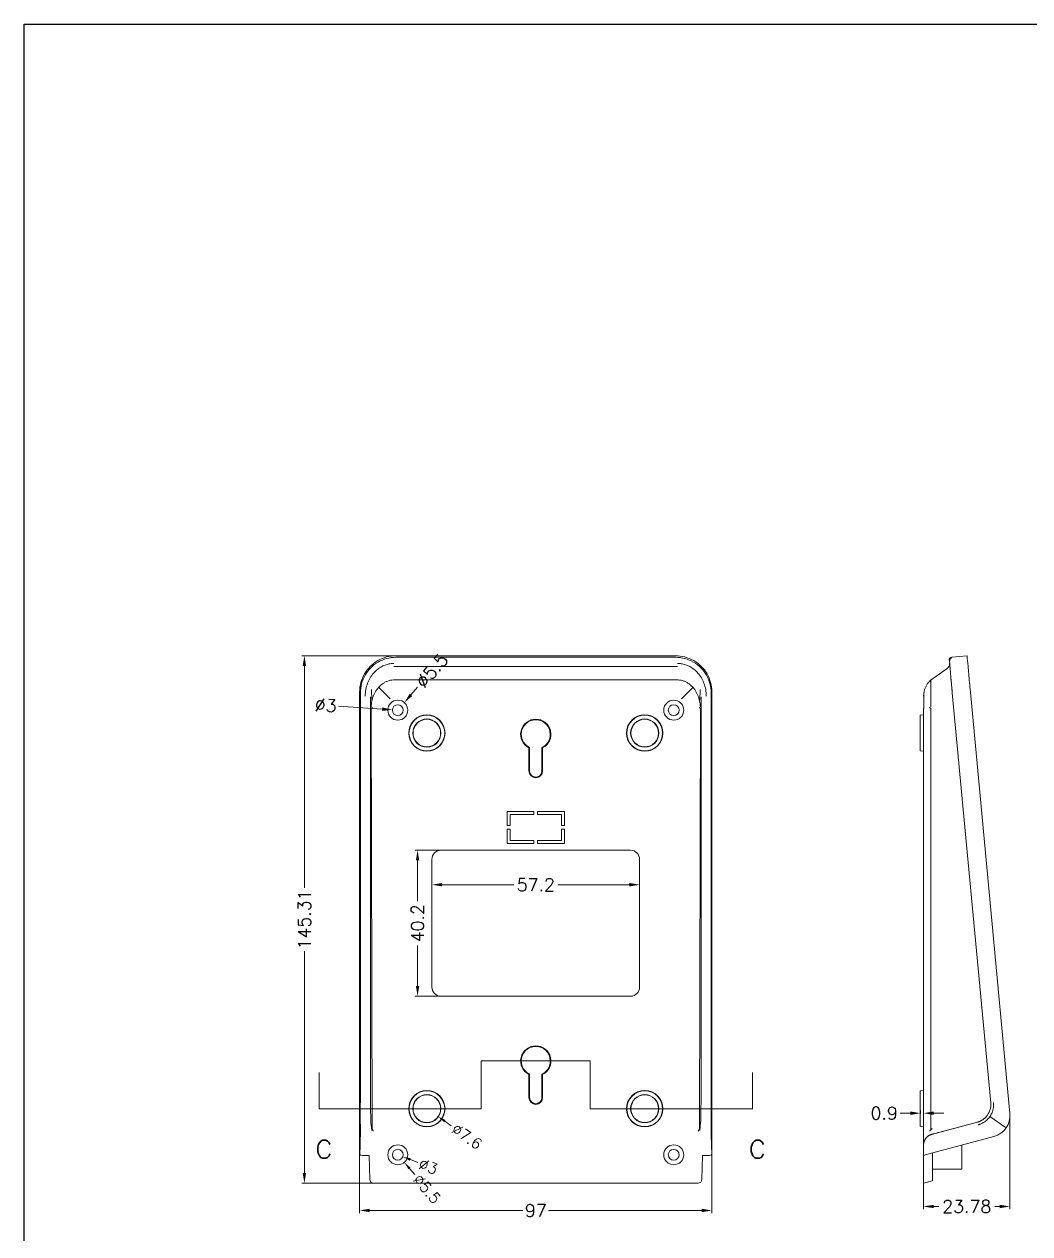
# Model space of a CAD drawing. Header units: millimetres. Extents: x -7059 to -6021, y -2109 to -1551.
# Drawn here: x -7059.2 to -6782.3, y -1884.4 to -1551.1 of the extents above; entities that cross this region are included whole.
import ezdxf
from ezdxf.lldxf.tags import DXFTag

# ---------------------------------------------------------------- set-up
doc = ezdxf.new("R2010")
doc.units = ezdxf.units.MM
doc.layers.get('0').update_dxf_attribs({"linetype": 'CONTINUOUS'})
doc.layers.get('Defpoints').update_dxf_attribs({"linetype": 'CONTINUOUS'})
doc.layers.add('4', color=7, linetype='CONTINUOUS', true_color=0xffffff)
doc.styles.add('DEFAULT', font='simplex.shx')
doc.styles.add('ROMANC', font='romanc.shx', dxfattribs={"bigfont": 'gbcbig.shx'})
tags = doc.linetypes.add('PHANTOM', pattern=[50.5, 18, -6.5, 6.5, -6.5, 6.5, -6.5]).pattern_tags.tags
tags[14:15] = [DXFTag(74, 4), DXFTag(75, 0), DXFTag(340, '0'), DXFTag(46, 0.0), DXFTag(50, 0.0), DXFTag(44, 0.0), DXFTag(45, 0.0)]
tags[12:13] = [DXFTag(74, 4), DXFTag(75, 0), DXFTag(340, '0'), DXFTag(46, 0.0), DXFTag(50, 0.0), DXFTag(44, 0.0), DXFTag(45, 0.0)]
tags[10:11] = [DXFTag(74, 4), DXFTag(75, 0), DXFTag(340, '0'), DXFTag(46, 0.0), DXFTag(50, 0.0), DXFTag(44, 0.0), DXFTag(45, 0.0)]
tags[8:9] = [DXFTag(74, 4), DXFTag(75, 0), DXFTag(340, '0'), DXFTag(46, 0.0), DXFTag(50, 0.0), DXFTag(44, 0.0), DXFTag(45, 0.0)]
tags[6:7] = [DXFTag(74, 4), DXFTag(75, 0), DXFTag(340, '0'), DXFTag(46, 0.0), DXFTag(50, 0.0), DXFTag(44, 0.0), DXFTag(45, 0.0)]
tags[4:5] = [DXFTag(74, 4), DXFTag(75, 0), DXFTag(340, '0'), DXFTag(46, 0.0), DXFTag(50, 0.0), DXFTag(44, 0.0), DXFTag(45, 0.0)]
doc.dimstyles.new('YanXiu', dxfattribs={"dimtxt": 2.5, "dimasz": 2.2, "dimexe": 0.66, "dimexo": 0.66, "dimgap": 0.66, "dimtad": 0, "dimdsep": 46, "dimtxsty": 'ROMANC', "dimcen": 0, "dimclrd": 256, "dimclre": 131, "dimclrt": 42, "dimazin": 2, "dimtfac": 1, "dimtofl": 0, "dimtmove": 0, "dimatfit": 3, "dimfxl": 0, "dimlwd": 5, "dimlwe": 5, "dimarcsym": 0})

# ---------------------------------------------------------------- blocks, each defined once
blk = doc.blocks.new('ASSORTED_DRAFT5')
at = {"color": 32}
blk.add_solid([(361.47, 1078.74), (362, 1074.74), (360.94, 1074.74), (361.47, 1078.74)], dxfattribs=at)
blk = doc.blocks.new('ASSORTED_DRAFT6')
at = {"color": 32}
blk.add_solid([(481.45, 1078.74), (481.98, 1074.74), (480.93, 1074.74), (481.45, 1078.74)], dxfattribs=at)
blk = doc.blocks.new('*D8')
at = {"color": 7, "lineweight": 0}
for p, q in [((-5243.51, -1328.75), (-5269.29, -1328.75)), ((-5246.32, -1474.07), (-5269.29, -1474.07))]:
    blk.add_line(p, q, dxfattribs=at)
at = {"lineweight": 0}
for p, q in [((-5268.59, -1331.55), (-5268.59, -1392.71)), ((-5268.59, -1471.27), (-5268.59, -1410.11))]:
    blk.add_line(p, q, dxfattribs=at)
for points in [[(-5269.06, -1331.55), (-5268.12, -1331.55), (-5268.59, -1328.75)], [(-5269.06, -1471.27), (-5268.12, -1471.27), (-5268.59, -1474.07)]]:
    blk.add_solid(points)
at = {"layer": 'Defpoints', "color": 0}
for p in [(-5268.59, -1328.75), (-5242.82, -1328.75), (-5245.62, -1474.07)]:
    blk.add_point(p, dxfattribs=at)
at = {"color": 7, "insert": (-5268.59, -1401.41), "char_height": 3.5, "attachment_point": 5, "rotation": 90, "style": 'ROMANC'}
blk.add_mtext('145.31', dxfattribs=at)
blk = doc.blocks.new('*D9')
at = {"color": 7, "lineweight": 0}
for p, q in [((-5253.37, -1465.26), (-5253.37, -1482.29)), ((-5156.37, -1463.95), (-5156.37, -1482.29))]:
    blk.add_line(p, q, dxfattribs=at)
at = {"lineweight": 0}
for p, q in [((-5250.57, -1481.59), (-5208.4, -1481.59)), ((-5159.17, -1481.59), (-5201.34, -1481.59))]:
    blk.add_line(p, q, dxfattribs=at)
for points in [[(-5250.57, -1481.12), (-5250.57, -1482.06), (-5253.37, -1481.59)], [(-5159.17, -1481.12), (-5159.17, -1482.06), (-5156.37, -1481.59)]]:
    blk.add_solid(points)
at = {"layer": 'Defpoints', "color": 0}
for p in [(-5253.37, -1464.56), (-5156.37, -1463.25), (-5156.37, -1481.59)]:
    blk.add_point(p, dxfattribs=at)
at = {"color": 7, "insert": (-5204.87, -1481.59), "char_height": 3.5, "attachment_point": 5, "style": 'ROMANC'}
blk.add_mtext('97', dxfattribs=at)
blk = doc.blocks.new('*D10')
at = {"color": 7, "lineweight": 0}
for p, q in [((-5074.29, -1455.56), (-5074.29, -1481.19)), ((-5098.07, -1461.22), (-5098.07, -1481.19))]:
    blk.add_line(p, q, dxfattribs=at)
at = {"lineweight": 0}
for p, q in [((-5095.27, -1480.49), (-5093.88, -1480.49)), ((-5077.09, -1480.49), (-5078.48, -1480.49))]:
    blk.add_line(p, q, dxfattribs=at)
for points in [[(-5095.27, -1480.03), (-5095.27, -1480.96), (-5098.07, -1480.49)], [(-5077.09, -1480.03), (-5077.09, -1480.96), (-5074.29, -1480.49)]]:
    blk.add_solid(points)
at = {"layer": 'Defpoints', "color": 0}
for p in [(-5074.29, -1454.86), (-5098.07, -1460.52), (-5074.29, -1480.49)]:
    blk.add_point(p, dxfattribs=at)
at = {"color": 7, "insert": (-5086.18, -1480.49), "char_height": 3.5, "attachment_point": 5, "style": 'ROMANC'}
blk.add_mtext('23.78', dxfattribs=at)
blk = doc.blocks.new('*D11')
at = {"lineweight": 0}
for p, q in [((-5101.77, -1454.79), (-5104.57, -1454.79)), ((-5095.27, -1454.79), (-5092.47, -1454.79))]:
    blk.add_line(p, q, dxfattribs=at)
at = {"color": 7, "lineweight": 0}
for p, q in [((-5098.97, -1455.01), (-5098.97, -1454.09)), ((-5098.07, -1455.01), (-5098.07, -1454.09))]:
    blk.add_line(p, q, dxfattribs=at)
for points in [[(-5101.77, -1454.32), (-5101.77, -1455.26), (-5098.97, -1454.79)], [(-5095.27, -1454.32), (-5095.27, -1455.26), (-5098.07, -1454.79)]]:
    blk.add_solid(points)
at = {"layer": 'Defpoints', "color": 0}
for p in [(-5098.97, -1454.79), (-5098.97, -1455.71), (-5098.07, -1455.71)]:
    blk.add_point(p, dxfattribs=at)
at = {"color": 7, "insert": (-5108.94, -1454.79), "char_height": 3.5, "attachment_point": 5, "style": 'ROMANC'}
blk.add_mtext('0.9', dxfattribs=at)
blk = doc.blocks.new('*D12')
at = {"color": 7, "lineweight": 0}
for p, q in [((-5233.47, -1395.66), (-5233.47, -1391.14)), ((-5176.27, -1395.66), (-5176.27, -1391.14))]:
    blk.add_line(p, q, dxfattribs=at)
at = {"lineweight": 0}
for p, q in [((-5230.67, -1391.84), (-5210.9, -1391.84)), ((-5179.07, -1391.84), (-5198.84, -1391.84))]:
    blk.add_line(p, q, dxfattribs=at)
for points in [[(-5230.67, -1391.38), (-5230.67, -1392.31), (-5233.47, -1391.84)], [(-5179.07, -1391.38), (-5179.07, -1392.31), (-5176.27, -1391.84)]]:
    blk.add_solid(points)
at = {"layer": 'Defpoints', "color": 0}
for p in [(-5176.27, -1391.84), (-5233.47, -1396.36), (-5176.27, -1396.36)]:
    blk.add_point(p, dxfattribs=at)
at = {"color": 7, "insert": (-5204.87, -1391.84), "char_height": 3.5, "attachment_point": 5, "style": 'ROMANC'}
blk.add_mtext('57.2', dxfattribs=at)
blk = doc.blocks.new('*D13')
at = {"color": 7, "lineweight": 0}
for p, q in [((-5226.94, -1382.35), (-5238.12, -1382.35)), ((-5226.94, -1422.56), (-5238.12, -1422.56))]:
    blk.add_line(p, q, dxfattribs=at)
at = {"lineweight": 0}
for p, q in [((-5237.42, -1385.15), (-5237.42, -1396.34)), ((-5237.42, -1419.76), (-5237.42, -1408.57))]:
    blk.add_line(p, q, dxfattribs=at)
for points in [[(-5237.89, -1385.15), (-5236.96, -1385.15), (-5237.42, -1382.35)], [(-5237.89, -1419.76), (-5236.96, -1419.76), (-5237.42, -1422.56)]]:
    blk.add_solid(points)
at = {"layer": 'Defpoints', "color": 0}
for p in [(-5237.42, -1382.35), (-5226.24, -1382.35), (-5226.24, -1422.56)]:
    blk.add_point(p, dxfattribs=at)
at = {"color": 7, "insert": (-5237.42, -1402.45), "char_height": 3.5, "attachment_point": 5, "rotation": 90, "style": 'ROMANC'}
blk.add_mtext('40.2', dxfattribs=at)
blk = doc.blocks.new('*D14')
at = {"lineweight": 0}
blk.add_line((-5237.41, -1337.44), (-5239.24, -1339.56), dxfattribs=at)
blk.add_solid([(-5239.59, -1339.25), (-5238.89, -1339.86), (-5241.07, -1341.67)])
at = {"layer": 'Defpoints', "color": 0}
for p in [(-5241.07, -1341.67), (-5244.67, -1345.83)]:
    blk.add_point(p, dxfattribs=at)
at = {"color": 7, "insert": (-5233.46, -1332.88), "char_height": 3.5, "attachment_point": 5, "rotation": 49.1352, "style": 'ROMANC'}
blk.add_mtext('∅5.5', dxfattribs=at)
blk = doc.blocks.new('*D6')
at = {"lineweight": 0}
blk.add_line((-5259.21, -1342.66), (-5247.16, -1343.47), dxfattribs=at)
blk.add_solid([(-5247.13, -1343), (-5247.19, -1343.93), (-5244.37, -1343.65)])
at = {"layer": 'Defpoints', "color": 0}
for p in [(-5244.37, -1343.65), (-5241.37, -1343.85)]:
    blk.add_point(p, dxfattribs=at)
at = {"color": 7, "insert": (-5262.73, -1342.42), "char_height": 3.5, "attachment_point": 5, "rotation": 356.1715, "style": 'ROMANC'}
blk.add_mtext('∅3', dxfattribs=at)
blk = doc.blocks.new('*D57')
at = {"lineweight": 0}
blk.add_line((-5228.14, -1458.23), (-5229.94, -1456.98), dxfattribs=at)
blk.add_solid([(-5229.73, -1456.68), (-5230.15, -1457.28), (-5231.75, -1455.72)])
at = {"layer": 'Defpoints', "color": 0}
for p in [(-5237.99, -1451.39), (-5231.75, -1455.72)]:
    blk.add_point(p, dxfattribs=at)
at = {"color": 7, "insert": (-5223.84, -1461.22), "char_height": 3, "attachment_point": 5, "rotation": 325.1989, "style": 'ROMANC'}
blk.add_mtext('∅7.6', dxfattribs=at)
blk = doc.blocks.new('*D58')
at = {"lineweight": 0}
blk.add_line((-5237.36, -1468.36), (-5239.41, -1467.57), dxfattribs=at)
blk.add_solid([(-5239.28, -1467.23), (-5239.54, -1467.92), (-5241.47, -1466.79)])
at = {"layer": 'Defpoints', "color": 0}
for p in [(-5244.27, -1465.72), (-5241.47, -1466.79)]:
    blk.add_point(p, dxfattribs=at)
at = {"color": 7, "insert": (-5234.47, -1469.46), "char_height": 3, "attachment_point": 5, "rotation": 339.1222, "style": 'ROMANC'}
blk.add_mtext('∅3', dxfattribs=at)
blk = doc.blocks.new('*D59')
at = {"lineweight": 0}
blk.add_line((-5238.22, -1471.68), (-5239.65, -1470.01), dxfattribs=at)
blk.add_solid([(-5239.37, -1469.78), (-5239.93, -1470.25), (-5241.08, -1468.34)])
at = {"layer": 'Defpoints', "color": 0}
for p in [(-5244.66, -1464.17), (-5241.08, -1468.34)]:
    blk.add_point(p, dxfattribs=at)
at = {"color": 7, "insert": (-5234.82, -1475.66), "char_height": 3, "attachment_point": 5, "rotation": 310.5785, "style": 'ROMANC'}
blk.add_mtext('∅5.5', dxfattribs=at)

msp = doc.modelspace()

# ---------------------------------------------------------------- linework, layer by layer
at = {"color": 1}
msp.add_lwpolyline([(-7059.182, -1551.116), (-6020.73, -1551.116), (-6020.73, -2108.993), (-7059.182, -2108.993)], close=True, dxfattribs=at)
at = {"layer": '4', "color": 7, "linetype": 'Continuous', "lineweight": 0}
for p, q in [((-6879.802, -1725.118), (-6956.802, -1725.118)), ((-6956.802, -1725.554), (-6879.802, -1725.554)), ((-6799.552, -1725.118), (-6803.731, -1725.484)), ((-6964.903, -1729.258), (-6964.77, -1729.546)), ((-6957.365, -1728.118), (-6879.24, -1728.118)), ((-6871.834, -1729.546), (-6871.702, -1729.258)), ((-6805.007, -1728.619), (-6809.457, -1731.735)), ((-6799.421, -1726.508), (-6799.421, -1726.508)), ((-6879.365, -1731.77), (-6957.24, -1731.77)), ((-6809.505, -1739.316), (-6809.477, -1731.749)), ((-6966.802, -1851.222), (-6966.802, -1735.118)), ((-6966.602, -1848.272), (-6966.602, -1735.3)), ((-6963.552, -1734.403), (-6963.434, -1737.364)), ((-6958.406, -1737.008), (-6961.509, -1733.913)), ((-6878.198, -1737.008), (-6875.096, -1733.913)), ((-6873.171, -1737.364), (-6873.053, -1734.403)), ((-6870.002, -1848.272), (-6870.002, -1735.3)), ((-6869.802, -1851.222), (-6869.802, -1735.118)), ((-6793.019, -1848.326), (-6803.614, -1735.354)), ((-6787.726, -1851.222), (-6798.614, -1735.118)), ((-6963.802, -1736.404), (-6963.802, -1848.407)), ((-6963.353, -1855.483), (-6963.638, -1739.602)), ((-6873.252, -1855.483), (-6872.967, -1739.602)), ((-6872.802, -1736.404), (-6872.802, -1848.407)), ((-6811.508, -1856.884), (-6811.508, -1739.591)), ((-6809.508, -1855.689), (-6809.508, -1739.602)), ((-6811.508, -1741.418), (-6812.408, -1741.497)), ((-6812.408, -1746.418), (-6812.408, -1741.497)), ((-6812.408, -1746.418), (-6812.408, -1751.34)), ((-6920.186, -1750.504), (-6920.186, -1756.868)), ((-6920.055, -1750.422), (-6920.055, -1756.868)), ((-6920.002, -1750.389), (-6920.002, -1756.868)), ((-6916.602, -1756.868), (-6916.602, -1750.389)), ((-6916.55, -1756.868), (-6916.55, -1750.422)), ((-6916.419, -1756.868), (-6916.419, -1750.504)), ((-6812.408, -1751.34), (-6811.508, -1751.418)), ((-6926.202, -1768.018), (-6918.816, -1768.018)), ((-6926.202, -1771.905), (-6926.202, -1768.018)), ((-6925.402, -1768.818), (-6925.402, -1771.905)), ((-6918.816, -1768.818), (-6925.402, -1768.818)), ((-6918.816, -1768.818), (-6918.816, -1768.018)), ((-6917.789, -1768.818), (-6917.789, -1768.018)), ((-6917.789, -1768.018), (-6910.402, -1768.018)), ((-6911.202, -1768.818), (-6917.789, -1768.818)), ((-6911.202, -1771.905), (-6911.202, -1768.818)), ((-6910.402, -1768.018), (-6910.402, -1771.905)), ((-6925.402, -1771.905), (-6926.202, -1771.905)), ((-6926.202, -1776.818), (-6926.202, -1772.932)), ((-6926.202, -1772.932), (-6925.402, -1772.932)), ((-6925.402, -1772.932), (-6925.402, -1776.018)), ((-6910.402, -1771.905), (-6911.202, -1771.905)), ((-6911.202, -1772.932), (-6910.402, -1772.932)), ((-6911.202, -1776.018), (-6911.202, -1772.932)), ((-6910.402, -1772.932), (-6910.402, -1776.818)), ((-6925.402, -1776.018), (-6918.816, -1776.018)), ((-6918.816, -1776.018), (-6918.816, -1776.818)), ((-6917.789, -1776.018), (-6911.202, -1776.018)), ((-6917.789, -1776.818), (-6917.789, -1776.018)), ((-6944.402, -1778.718), (-6892.202, -1778.718)), ((-6918.816, -1776.818), (-6926.202, -1776.818)), ((-6910.402, -1776.818), (-6917.789, -1776.818)), ((-6946.902, -1816.42), (-6946.902, -1781.218)), ((-6889.702, -1816.42), (-6889.702, -1781.218)), ((-6944.402, -1818.92), (-6892.202, -1818.92)), ((-6977.995, -1839.968), (-6977.995, -1849.918)), ((-6920.186, -1840.504), (-6920.186, -1846.868)), ((-6920.055, -1840.422), (-6920.055, -1846.868)), ((-6920.002, -1840.389), (-6920.002, -1846.868)), ((-6916.602, -1846.868), (-6916.602, -1840.389)), ((-6916.55, -1846.868), (-6916.55, -1840.422)), ((-6916.419, -1846.868), (-6916.419, -1840.504)), ((-6858.609, -1839.968), (-6858.609, -1849.918)), ((-6811.508, -1844.918), (-6812.408, -1844.997)), ((-6812.408, -1849.918), (-6812.408, -1844.997)), ((-6966.802, -1851.222), (-6966.802, -1857.578)), ((-6869.802, -1851.222), (-6869.802, -1857.578)), ((-6812.408, -1849.918), (-6812.408, -1854.84)), ((-6788.774, -1855.208), (-6793.257, -1852.09)), ((-6966.802, -1856.267), (-6966.628, -1853.003)), ((-6966.602, -1856.996), (-6966.602, -1854.181)), ((-6963.693, -1853.619), (-6963.463, -1855.918)), ((-6873.142, -1855.918), (-6872.912, -1853.619)), ((-6870.002, -1854.181), (-6870.002, -1856.996)), ((-6869.977, -1853.003), (-6869.802, -1856.267)), ((-6812.408, -1854.84), (-6811.508, -1854.918)), ((-6809.284, -1856.994), (-6796.703, -1853.622)), ((-6796.703, -1853.622), (-6808.772, -1856.856)), ((-6966.802, -1862.554), (-6966.802, -1857.578)), ((-6869.802, -1862.554), (-6869.802, -1857.578)), ((-6810.716, -1862.554), (-6792.146, -1857.578)), ((-6966.69, -1859.861), (-6966.795, -1862.582)), ((-6964.202, -1862.766), (-6966.01, -1862.766)), ((-6964.202, -1862.766), (-6964.033, -1869.427)), ((-6872.403, -1862.766), (-6872.572, -1869.427)), ((-6872.403, -1862.766), (-6870.595, -1862.766)), ((-6869.915, -1859.861), (-6869.809, -1862.582)), ((-6811.508, -1859.891), (-6811.508, -1862.766)), ((-6810.716, -1862.554), (-6811.508, -1862.766)), ((-6811.508, -1862.766), (-6811.508, -1869.427)), ((-6809.008, -1862.096), (-6809.008, -1868.757)), ((-6801.008, -1862.618), (-6801.008, -1859.912)), ((-6801.008, -1862.618), (-6801.008, -1866.618)), ((-6811.508, -1870.43), (-6811.508, -1869.427)), ((-6809.008, -1866.618), (-6801.008, -1866.618)), ((-6809.008, -1868.757), (-6809.008, -1869.76)), ((-6963.038, -1870.43), (-6873.567, -1870.43)), ((-6809.008, -1869.76), (-6811.508, -1870.43))]:
    msp.add_line(p, q, dxfattribs=at)
at = {"layer": '4', "color": 7, "linetype": 'PHANTOM', "lineweight": 0}
for p, q in [((-6903.302, -1836.768), (-6933.302, -1836.768)), ((-6933.302, -1836.768), (-6933.302, -1849.918)), ((-6903.302, -1849.918), (-6903.302, -1836.768)), ((-6933.302, -1849.918), (-6977.995, -1849.918)), ((-6858.609, -1849.918), (-6903.302, -1849.918))]:
    msp.add_line(p, q, dxfattribs=at)
at = {"layer": '4', "color": 7, "linetype": 'Continuous', "lineweight": 0, "extrusion": (0, 0, -1)}
for centre, radius, start, end in [((6803.661, -1726.281), 0.8, 354.64245, 85), ((6805.867, -1727.39), 1.5, 174.64245, 235), ((6956.302, -1740.118), 2.75, 90, 270), ((6880.302, -1740.118), 2.75, 90, 270), ((6948.302, -1746.418), 5, 180, 0), ((6948.302, -1746.418), 3.879, 180, 0), ((6888.302, -1746.418), 5, 180, 0), ((6888.302, -1746.418), 3.879, 180, 0), ((6918.302, -1756.868), 1.883, 180, 360), ((6892.202, -1781.218), 2.5, 90, 180), ((6892.202, -1816.42), 2.5, 180, 270), ((6918.302, -1846.868), 1.883, 180, 360), ((6948.302, -1849.918), 5, 180, 0), ((6948.302, -1849.918), 3.879, 180, 0), ((6888.302, -1849.918), 5, 180, 0), ((6888.302, -1849.918), 3.879, 180, 0), ((6793.699, -1851.782), 6, 174.64245, 255), ((6956.302, -1862.618), 2.75, 90, 270), ((6880.302, -1862.618), 2.75, 90, 270)]:
    msp.add_arc(centre, radius, start, end, dxfattribs=at)
at = {"layer": '4', "color": 7, "linetype": 'Continuous', "lineweight": 0, "extrusion": (6.12303e-17, 0, -1)}
for centre, radius, end in [((6805.508, -1736.243), 6, 47.53878), ((6948.302, -1746.418), 5, 180), ((6948.302, -1746.418), 3.879, 180), ((6888.302, -1746.418), 5, 180), ((6888.302, -1746.418), 3.879, 180), ((6944.402, -1781.218), 2.5, 90), ((6948.302, -1849.918), 5, 180), ((6948.302, -1849.918), 3.879, 180), ((6888.302, -1849.918), 5, 180), ((6888.302, -1849.918), 3.879, 180)]:
    msp.add_arc(centre, radius, 0, end, dxfattribs=at)
at = {"layer": '4', "color": 7, "linetype": 'Continuous', "lineweight": 0, "extrusion": (-6.12303e-17, 0, -1)}
for centre, radius, end in [((6956.302, -1740.118), 2.75, 90), ((6880.302, -1740.118), 2.75, 90), ((6944.402, -1816.42), 2.5, 0), ((6956.302, -1862.618), 2.75, 90), ((6880.302, -1862.618), 2.75, 90)]:
    msp.add_arc(centre, radius, 270, end, dxfattribs=at)
at = {"layer": '4', "color": 7, "linetype": 'Continuous', "lineweight": 0}
for centre, radius, start, end in [((-6956.302, -1740.118), 1.5, 0, 180), ((-6880.302, -1740.118), 1.5, 0, 180), ((-6956.302, -1740.118), 1.5, 180, 0), ((-6948.302, -1746.418), 4.921, 0, 180), ((-6948.302, -1746.418), 3.8, 0, 180), ((-6918.302, -1746.768), 4.183, 296.75726, 243.24274), ((-6918.302, -1746.768), 4, 0.50021, 179.49979), ((-6888.302, -1746.418), 4.921, 0, 180), ((-6888.302, -1746.418), 3.8, 0, 180), ((-6880.302, -1740.118), 1.5, 180, 0), ((-6948.302, -1746.418), 4.921, 180, 0), ((-6948.302, -1746.418), 3.8, 180, 0), ((-6918.302, -1746.768), 4.052, 180, 244.37773), ((-6918.302, -1746.768), 4, 179.49979, 180), ((-6918.302, -1746.768), 4, 180, 244.84934), ((-6918.302, -1746.768), 4, 295.15066, 0.50021), ((-6918.302, -1746.768), 4.052, 295.62227, 0), ((-6888.302, -1746.418), 4.921, 180, 0), ((-6888.302, -1746.418), 3.8, 180, 0), ((-6918.302, -1756.868), 1.752, 180, 360), ((-6918.302, -1756.868), 1.7, 180, 360), ((-6918.302, -1836.768), 4.183, 296.75726, 243.24274), ((-6918.302, -1836.768), 4, 0.50021, 179.49979), ((-6918.302, -1836.768), 4.052, 180, 244.37773), ((-6918.302, -1836.768), 4, 179.49979, 180), ((-6918.302, -1836.768), 4, 180, 244.84934), ((-6918.302, -1836.768), 4, 295.15066, 0.50021), ((-6918.302, -1836.768), 4.052, 295.62227, 0), ((-6948.302, -1849.918), 4.921, 0, 180), ((-6948.302, -1849.918), 3.8, 0, 180), ((-6888.302, -1849.918), 4.921, 0, 180), ((-6888.302, -1849.918), 3.8, 0, 180), ((-6918.302, -1846.868), 1.752, 180, 360), ((-6918.302, -1846.868), 1.7, 180, 360), ((-6948.302, -1849.918), 4.921, 180, 0), ((-6948.302, -1849.918), 3.8, 180, 0), ((-6888.302, -1849.918), 4.921, 180, 0), ((-6888.302, -1849.918), 3.8, 180, 0), ((-6956.302, -1862.618), 1.5, 0, 180), ((-6956.302, -1862.618), 1.5, 180, 0), ((-6880.302, -1862.618), 1.5, 0, 180), ((-6880.302, -1862.618), 1.5, 180, 0)]:
    msp.add_arc(centre, radius, start, end, dxfattribs=at)
for centre, major_axis, ratio, start_param, end_param in [((-6805.508, -1739.591), (-6, 0), 0.002437, 0, 0.0992421), ((-6963.671, -1848.793), (-0.012, 5), 0.0261858, 1.4935351, 2.87721), ((-6872.934, -1848.793), (0.012, 5), 0.0261858, 3.4059754, 4.7896502), ((-6966.722, -1859.891), (0.116, 3), 0.0103373, 4.7229782, 6.0187026), ((-6869.882, -1859.891), (-0.116, 3), 0.0103373, 0.2646439, 1.5602071), ((-6966.002, -1862.551), (0.801, 0.002), 0.2677186, 3.1407939, 4.7012456), ((-6870.603, -1862.551), (-0.801, 0.002), 0.2677186, 1.5819397, 3.1423914), ((-6963.033, -1869.395), (0.075, 1.033), 0.965756, 1.6718615, 3.211462), ((-6873.572, -1869.395), (0.075, -1.033), 0.965756, 6.2133159, 7.7529165)]:
    msp.add_ellipse(centre, major_axis=major_axis, ratio=ratio, start_param=start_param, end_param=end_param, dxfattribs=at)
for points, knots in [([(-6956.802, -1725.118), (-6957.675, -1725.118), (-6960.293, -1725.461), (-6964.205, -1727.716), (-6966.46, -1731.628), (-6966.802, -1734.246), (-6966.802, -1735.118)], [0, 0, 0, 0, 0.1666667, 0.5, 0.8333333, 1, 1, 1, 1]), ([(-6966.602, -1735.3), (-6966.601, -1734.452), (-6966.265, -1731.902), (-6964.057, -1728.089), (-6960.223, -1725.889), (-6957.658, -1725.554), (-6956.802, -1725.554)], [0, 0, 0, 0, 0.1660185, 0.4996111, 0.8332037, 1, 1, 1, 1]), ([(-6879.802, -1725.118), (-6878.93, -1725.118), (-6876.312, -1725.461), (-6872.4, -1727.716), (-6870.145, -1731.628), (-6869.802, -1734.246), (-6869.802, -1735.118)], [0, 0, 0, 0, 0.1666667, 0.5, 0.8333333, 1, 1, 1, 1]), ([(-6870.002, -1735.3), (-6870.003, -1734.452), (-6870.34, -1731.902), (-6872.548, -1728.089), (-6876.382, -1725.889), (-6878.947, -1725.554), (-6879.802, -1725.554)], [0, 0, 0, 0, 0.1660185, 0.4996111, 0.8332037, 1, 1, 1, 1]), ([(-6803.706, -1725.674), (-6803.753, -1725.678), (-6803.843, -1725.695), (-6803.969, -1725.752), (-6804.075, -1725.832), (-6804.199, -1725.972), (-6804.292, -1726.182), (-6804.345, -1726.493), (-6804.336, -1726.876), (-6804.302, -1727.421), (-6804.241, -1728.256), (-6804.14, -1729.47), (-6804.015, -1730.872), (-6803.927, -1731.838), (-6803.892, -1732.215), (-6803.888, -1732.256)], [0, 0, 0, 0, 0.0136771, 0.0280719, 0.0439622, 0.0619689, 0.1059589, 0.1625678, 0.2597217, 0.3718581, 0.4900212, 0.6784286, 0.8806024, 0.9870615, 1, 1, 1, 1]), ([(-6803.716, -1725.648), (-6803.716, -1725.644), (-6803.718, -1725.625), (-6803.721, -1725.594), (-6803.724, -1725.56), (-6803.726, -1725.532), (-6803.728, -1725.511), (-6803.73, -1725.495), (-6803.731, -1725.486), (-6803.731, -1725.485), (-6803.731, -1725.484)], [0, 0, 0, 0, 0.0415375, 0.179772, 0.3175537, 0.4548946, 0.591806, 0.7282957, 0.8643617, 1, 1, 1, 1]), ([(-6799.552, -1725.118), (-6799.552, -1725.118), (-6799.519, -1725.461), (-6799.308, -1727.716), (-6798.941, -1731.628), (-6798.696, -1734.246), (-6798.614, -1735.118)], [0, 0, 0, 0, 0.1666667, 0.5, 0.8333333, 1, 1, 1, 1]), ([(-6963.634, -1739.324), (-6963.626, -1739.015), (-6963.603, -1738.708), (-6963.533, -1738.134), (-6963.488, -1737.867), (-6963.375, -1737.336), (-6963.307, -1737.071), (-6963.067, -1736.293), (-6962.863, -1735.796), (-6962.486, -1735.084), (-6962.348, -1734.852), (-6962.047, -1734.402), (-6961.882, -1734.181), (-6961.356, -1733.558), (-6960.965, -1733.188), (-6960.305, -1732.709), (-6960.071, -1732.562), (-6959.592, -1732.305), (-6959.345, -1732.193), (-6958.836, -1732.007), (-6958.571, -1731.932), (-6958.035, -1731.823), (-6957.766, -1731.79), (-6957.411, -1731.773), (-6957.325, -1731.77), (-6957.24, -1731.77)], [0, 0, 0, 0, 0.0848416, 0.0848416, 0.1591495, 0.1591495, 0.2334575, 0.2334575, 0.3820733, 0.3820733, 0.4563812, 0.4563812, 0.5306892, 0.5306892, 0.679305, 0.679305, 0.7536129, 0.7536129, 0.8279209, 0.8279209, 0.9022288, 0.9022288, 0.9765367, 0.9765367, 1, 1, 1, 1]), ([(-6879.365, -1731.77), (-6879.284, -1731.77), (-6879.202, -1731.772), (-6878.85, -1731.789), (-6878.576, -1731.822), (-6878.045, -1731.929), (-6877.786, -1732.002), (-6877.278, -1732.186), (-6877.028, -1732.297), (-6876.547, -1732.554), (-6876.317, -1732.698), (-6875.658, -1733.172), (-6875.256, -1733.55), (-6874.732, -1734.171), (-6874.569, -1734.387), (-6874.266, -1734.837), (-6874.126, -1735.072), (-6873.743, -1735.792), (-6873.538, -1736.292), (-6873.298, -1737.07), (-6873.23, -1737.334), (-6873.117, -1737.866), (-6873.072, -1738.133), (-6873.001, -1738.708), (-6872.978, -1739.015), (-6872.97, -1739.324)], [0, 0, 0, 0, 0.0223358, 0.0223358, 0.096731, 0.096731, 0.1711261, 0.1711261, 0.2455212, 0.2455212, 0.3199164, 0.3199164, 0.4687066, 0.4687066, 0.5431018, 0.5431018, 0.6174969, 0.6174969, 0.7662872, 0.7662872, 0.8406823, 0.8406823, 0.9150775, 0.9150775, 1, 1, 1, 1]), ([(-6803.614, -1735.354), (-6803.652, -1734.945), (-6803.724, -1734.176), (-6803.818, -1733.175), (-6803.899, -1732.311), (-6803.949, -1731.783), (-6803.973, -1731.522), (-6803.975, -1731.499)], [0, 0, 0, 0, 0.2440969, 0.4881937, 0.7322906, 0.9763874, 1, 1, 1, 1]), ([(-6803.888, -1732.256), (-6803.861, -1732.558), (-6803.799, -1733.222), (-6803.703, -1734.263), (-6803.635, -1734.993), (-6803.601, -1735.352)], [0, 0, 0, 0, 0.304142, 0.6600767, 1, 1, 1, 1]), ([(-6966.633, -1735.282), (-6966.632, -1735.174), (-6966.63, -1734.959), (-6966.614, -1734.637), (-6966.587, -1734.316), (-6966.55, -1733.998), (-6966.517, -1733.772), (-6966.497, -1733.653), (-6966.494, -1733.639)], [0, 0, 0, 0, 0.195761, 0.3910018, 0.5857197, 0.7799117, 0.9735757, 1, 1, 1, 1]), ([(-6869.972, -1735.282), (-6869.972, -1735.186), (-6869.974, -1734.995), (-6869.987, -1734.71), (-6870.008, -1734.425), (-6870.037, -1734.142), (-6870.072, -1733.875), (-6870.099, -1733.703), (-6870.113, -1733.625)], [0, 0, 0, 0, 0.1722218, 0.3440286, 0.515409, 0.6863517, 0.8568461, 1, 1, 1, 1]), ([(-6811.477, -1735.633), (-6811.477, -1735.64), (-6811.477, -1735.707), (-6811.477, -1736.026), (-6811.477, -1736.501), (-6811.477, -1737.277), (-6811.478, -1738.344), (-6811.478, -1739.207), (-6811.478, -1739.63)], [0, 0, 0, 0, 0.1048308, 0.2227368, 0.3543706, 0.4916473, 0.7591422, 1, 1, 1, 1]), ([(-6796.288, -1853.492), (-6796.217, -1853.465), (-6796.073, -1853.41), (-6795.858, -1853.314), (-6795.642, -1853.206), (-6795.426, -1853.083), (-6795.21, -1852.947), (-6794.996, -1852.795), (-6794.785, -1852.627), (-6794.578, -1852.444), (-6794.376, -1852.245), (-6794.182, -1852.029), (-6793.997, -1851.797), (-6793.775, -1851.482), (-6793.541, -1851.081), (-6793.324, -1850.597), (-6793.167, -1850.116), (-6793.064, -1849.648), (-6793.005, -1849.197), (-6793, -1848.903), (-6792.997, -1848.76)], [0, 0, 0, 0, 0.0371225, 0.0753672, 0.1147342, 0.1552235, 0.196835, 0.2395687, 0.2834247, 0.3284029, 0.3745032, 0.4217257, 0.4700704, 0.5195372, 0.6099709, 0.6962626, 0.7784119, 0.8564182, 0.9302811, 1, 1, 1, 1]), ([(-6811.508, -1859.891), (-6811.508, -1859.891), (-6811.508, -1859.852), (-6811.508, -1859.623), (-6811.508, -1859.065), (-6811.508, -1858.064), (-6811.508, -1857.277), (-6811.508, -1856.884)], [0, 0, 0, 0, 0.125, 0.25, 0.5, 0.75, 1, 1, 1, 1]), ([(-6809.284, -1856.994), (-6809.34, -1857.01), (-6809.453, -1857.042), (-6809.62, -1857.103), (-6809.787, -1857.176), (-6809.952, -1857.26), (-6810.115, -1857.356), (-6810.274, -1857.464), (-6810.429, -1857.584), (-6810.578, -1857.717), (-6810.72, -1857.862), (-6810.855, -1858.019), (-6810.98, -1858.188), (-6811.095, -1858.368), (-6811.199, -1858.559), (-6811.29, -1858.761), (-6811.366, -1858.972), (-6811.428, -1859.192), (-6811.473, -1859.42), (-6811.502, -1859.654), (-6811.506, -1859.812), (-6811.508, -1859.891)], [0, 0, 0, 0, 0.0444059, 0.0897256, 0.1359604, 0.1831112, 0.2311774, 0.2801587, 0.3300562, 0.380869, 0.4325938, 0.4852275, 0.53877, 0.5932189, 0.6485702, 0.704827, 0.7620076, 0.8201343, 0.8792121, 0.9391898, 1, 1, 1, 1])]:
    msp.add_open_spline(points, degree=3, knots=knots, dxfattribs=at)
for points in [[(-6965.263, -1736.295), (-6965.263, -1735.638), (-6965.141, -1734.384), (-6964.667, -1732.688), (-6963.935, -1731.162), (-6963.002, -1729.873), (-6961.901, -1728.821), (-6960.701, -1728.042), (-6959.499, -1727.546), (-6958.358, -1727.293), (-6957.684, -1727.25), (-6957.365, -1727.25)], [(-6871.341, -1736.295), (-6871.341, -1735.638), (-6871.464, -1734.384), (-6871.937, -1732.688), (-6872.67, -1731.162), (-6873.603, -1729.873), (-6874.704, -1728.821), (-6875.904, -1728.042), (-6877.106, -1727.546), (-6878.247, -1727.293), (-6878.921, -1727.25), (-6879.24, -1727.25)], [(-6957.241, -1731.735), (-6957.24, -1731.743), (-6957.24, -1731.76), (-6957.24, -1731.787), (-6957.239, -1731.806), (-6957.239, -1731.816)], [(-6879.364, -1731.735), (-6879.364, -1731.743), (-6879.365, -1731.76), (-6879.365, -1731.787), (-6879.365, -1731.806), (-6879.366, -1731.816)], [(-6809.457, -1731.735), (-6809.469, -1731.743), (-6809.492, -1731.76), (-6809.526, -1731.787), (-6809.548, -1731.806), (-6809.558, -1731.816)], [(-6963.346, -1739.306), (-6963.346, -1739.339), (-6963.345, -1739.404), (-6963.345, -1739.503), (-6963.345, -1739.569), (-6963.345, -1739.602)], [(-6873.259, -1739.306), (-6873.259, -1739.339), (-6873.259, -1739.404), (-6873.26, -1739.503), (-6873.26, -1739.569), (-6873.26, -1739.602)], [(-6809.808, -1739.306), (-6809.809, -1739.339), (-6809.811, -1739.404), (-6809.813, -1739.503), (-6809.813, -1739.569), (-6809.813, -1739.602)], [(-6922.355, -1746.768), (-6922.349, -1746.765), (-6922.337, -1746.757), (-6922.32, -1746.745), (-6922.308, -1746.737), (-6922.302, -1746.734)], [(-6914.303, -1746.734), (-6914.297, -1746.737), (-6914.285, -1746.745), (-6914.267, -1746.757), (-6914.256, -1746.765), (-6914.25, -1746.768)], [(-6920.186, -1750.504), (-6920.142, -1750.477), (-6920.098, -1750.45), (-6920.055, -1750.422)], [(-6916.55, -1750.422), (-6916.506, -1750.45), (-6916.463, -1750.477), (-6916.419, -1750.504)], [(-6922.355, -1836.768), (-6922.349, -1836.765), (-6922.337, -1836.757), (-6922.32, -1836.745), (-6922.308, -1836.737), (-6922.302, -1836.734)], [(-6914.303, -1836.734), (-6914.297, -1836.737), (-6914.285, -1836.745), (-6914.267, -1836.757), (-6914.256, -1836.765), (-6914.25, -1836.768)], [(-6920.186, -1840.504), (-6920.142, -1840.477), (-6920.098, -1840.45), (-6920.055, -1840.422)], [(-6916.55, -1840.422), (-6916.506, -1840.45), (-6916.463, -1840.477), (-6916.419, -1840.504)], [(-6966.632, -1848.758), (-6966.632, -1848.702), (-6966.633, -1848.59), (-6966.633, -1848.422), (-6966.633, -1848.31), (-6966.633, -1848.254)], [(-6966.632, -1854.213), (-6966.632, -1854.169), (-6966.631, -1854.069), (-6966.63, -1853.885), (-6966.629, -1853.644), (-6966.628, -1853.346), (-6966.628, -1852.976), (-6966.627, -1852.51), (-6966.627, -1851.974), (-6966.627, -1851.448), (-6966.628, -1850.957), (-6966.628, -1850.487), (-6966.629, -1850.047), (-6966.63, -1849.645), (-6966.631, -1849.234), (-6966.632, -1848.921), (-6966.632, -1848.758)], [(-6869.973, -1854.213), (-6869.973, -1854.169), (-6869.974, -1854.069), (-6869.975, -1853.885), (-6869.976, -1853.644), (-6869.977, -1853.346), (-6869.977, -1852.976), (-6869.978, -1852.51), (-6869.978, -1851.974), (-6869.977, -1851.448), (-6869.977, -1850.957), (-6869.976, -1850.487), (-6869.976, -1850.047), (-6869.975, -1849.645), (-6869.974, -1849.234), (-6869.973, -1848.921), (-6869.973, -1848.758)], [(-6869.973, -1848.758), (-6869.972, -1848.702), (-6869.972, -1848.59), (-6869.972, -1848.422), (-6869.972, -1848.31), (-6869.972, -1848.254)], [(-6796.023, -1854.213), (-6795.901, -1854.169), (-6795.649, -1854.069), (-6795.269, -1853.885), (-6794.855, -1853.644), (-6794.434, -1853.346), (-6794.003, -1852.976), (-6793.562, -1852.51), (-6793.164, -1851.974), (-6792.859, -1851.448), (-6792.636, -1850.957), (-6792.472, -1850.487), (-6792.358, -1850.047), (-6792.285, -1849.645), (-6792.239, -1849.234), (-6792.228, -1848.921), (-6792.229, -1848.758)], [(-6792.997, -1848.76), (-6792.998, -1848.712), (-6793, -1848.615), (-6793.007, -1848.471), (-6793.015, -1848.374), (-6793.019, -1848.326)], [(-6792.229, -1848.758), (-6792.23, -1848.702), (-6792.232, -1848.59), (-6792.24, -1848.422), (-6792.249, -1848.31), (-6792.254, -1848.254)], [(-6966.633, -1854.364), (-6966.633, -1854.35), (-6966.633, -1854.319), (-6966.633, -1854.269), (-6966.632, -1854.232), (-6966.632, -1854.213)], [(-6963.336, -1855.541), (-6963.342, -1855.526), (-6963.351, -1855.496), (-6963.36, -1855.45), (-6963.363, -1855.419), (-6963.363, -1855.404)], [(-6963.059, -1856.071), (-6963.075, -1856.045), (-6963.108, -1855.994), (-6963.152, -1855.92), (-6963.193, -1855.848), (-6963.23, -1855.779), (-6963.263, -1855.713), (-6963.292, -1855.651), (-6963.317, -1855.593), (-6963.33, -1855.558), (-6963.336, -1855.541)], [(-6873.546, -1856.071), (-6873.529, -1856.045), (-6873.497, -1855.994), (-6873.453, -1855.92), (-6873.412, -1855.848), (-6873.375, -1855.779), (-6873.342, -1855.713), (-6873.313, -1855.651), (-6873.288, -1855.593), (-6873.274, -1855.558), (-6873.268, -1855.541)], [(-6873.268, -1855.541), (-6873.263, -1855.526), (-6873.254, -1855.496), (-6873.245, -1855.45), (-6873.242, -1855.419), (-6873.241, -1855.404)], [(-6869.972, -1854.364), (-6869.972, -1854.35), (-6869.972, -1854.319), (-6869.972, -1854.269), (-6869.972, -1854.232), (-6869.973, -1854.213)], [(-6809.813, -1856.071), (-6809.797, -1856.045), (-6809.763, -1855.994), (-6809.71, -1855.92), (-6809.654, -1855.848), (-6809.595, -1855.779), (-6809.533, -1855.713), (-6809.468, -1855.651), (-6809.399, -1855.593), (-6809.351, -1855.558), (-6809.326, -1855.541)], [(-6809.326, -1855.541), (-6809.304, -1855.526), (-6809.259, -1855.496), (-6809.19, -1855.45), (-6809.145, -1855.419), (-6809.122, -1855.404)], [(-6796.703, -1853.622), (-6796.656, -1853.61), (-6796.563, -1853.584), (-6796.425, -1853.54), (-6796.334, -1853.508), (-6796.288, -1853.492)], [(-6796.504, -1854.364), (-6796.45, -1854.35), (-6796.342, -1854.319), (-6796.182, -1854.269), (-6796.076, -1854.232), (-6796.023, -1854.213)], [(-6809.284, -1856.994), (-6809.228, -1856.978), (-6809.115, -1856.948), (-6808.945, -1856.903), (-6808.83, -1856.872), (-6808.773, -1856.856)]]:
    msp.add_open_spline(points, degree=3, dxfattribs=at)

# ---------------------------------------------------------------- block references
at = {"layer": '4', "color": 7, "linetype": 'Continuous', "lineweight": 0, "xscale": 0.9950248759998885, "yscale": 0.9950248760000022, "zscale": 0.9950248759999999}
for name in ['ASSORTED_DRAFT5', 'ASSORTED_DRAFT6']:
    msp.add_blockref(name, (-7337.668, -2913.338), dxfattribs=at)

# ---------------------------------------------------------------- texts
at = {"layer": '4', "color": 7, "linetype": 'Continuous', "lineweight": 0, "char_height": 4.97512, "attachment_point": 7, "line_spacing_factor": 0.903614, "style": 'DEFAULT'}
for insert in [(-6979.018, -1863.571), (-6859.632, -1863.571)]:
    msp.add_mtext('\\W01.050;C ', dxfattribs=dict(at, insert=insert))

# ---------------------------------------------------------------- dimensions: what is measured, and where the dimension line sits
for base, p1, p2, picture, middle in [((-6982.021, -1725.118), (-6959.057, -1870.43), (-6956.248, -1725.118), '*D8', (-6982.021, -1797.774)), ((-6950.855, -1778.718), (-6939.678, -1818.92), (-6939.678, -1778.718), '*D13', (-6950.855, -1798.819))]:
    dim = msp.add_linear_dim(base=base, p1=p1, p2=p2, angle=90, dimstyle='YanXiu', override={"dimtxt": 3.5, "dimasz": 2.8, "dimexe": 0.69965, "dimexo": 0.69965, "dimgap": 0.69965, "dimclre": 7, "dimclrt": 7, "dimlwd": 0, "dimlwe": 0})
    dim.commit()
    dim.dimension.update_dxf_attribs({"geometry": picture, "text_midpoint": middle, "insert": (-1713.433, -396.364)})
dim = msp.add_diameter_dim_2p(p1=(-6958.102, -1742.198), p2=(-6954.503, -1738.039), dimstyle='YanXiu', override={"dimtxt": 3.5, "dimasz": 2.8, "dimexe": 0.8, "dimexo": 0.8, "dimgap": 0.69965, "dimclre": 7, "dimclrt": 7, "dimlwd": 0, "dimlwe": 0})
dim.commit()
dim.dimension.update_dxf_attribs({"geometry": '*D14', "text_midpoint": (-6946.892, -1729.241), "insert": (-1713.433, -396.364)})
dim = msp.add_diameter_dim_2p(p1=(-6954.806, -1740.219), p2=(-6957.799, -1740.018), dimstyle='YanXiu', override={"dimtxt": 3.5, "dimasz": 2.8, "dimexe": 0.8, "dimexo": 0.8, "dimgap": 0.69965, "dimclre": 7, "dimclrt": 7, "dimtmove": 1, "dimlwd": 0, "dimlwe": 0})
dim.commit()
dim.dimension.update_dxf_attribs({"geometry": '*D6', "text_midpoint": (-6976.166, -1738.789), "dimtype": 131, "insert": (-1713.433, -396.364)})
for base, p1, p2, picture, middle in [((-6889.702, -1788.207), (-6946.902, -1792.724), (-6889.702, -1792.724), '*D12', (-6918.302, -1788.207)), ((-6812.408, -1851.155), (-6811.508, -1852.078), (-6812.408, -1852.078), '*D11', (-6822.374, -1851.155)), ((-6787.726, -1876.856), (-6811.508, -1856.884), (-6787.726, -1851.222), '*D10', (-6799.617, -1876.856)), ((-6869.802, -1877.954), (-6966.802, -1860.92), (-6869.802, -1859.617), '*D9', (-6918.302, -1877.954))]:
    dim = msp.add_linear_dim(base=base, p1=p1, p2=p2, dimstyle='YanXiu', override={"dimtxt": 3.5, "dimasz": 2.8, "dimexe": 0.69965, "dimexo": 0.69965, "dimgap": 0.69965, "dimclre": 7, "dimclrt": 7, "dimlwd": 0, "dimlwe": 0})
    dim.commit()
    dim.dimension.update_dxf_attribs({"geometry": picture, "text_midpoint": middle, "insert": (-1713.433, -396.364)})
at = {"color": 1}
for p1, p2, picture, middle in [((-6951.423, -1847.75), (-6945.182, -1852.087), '*D57', (-6937.273, -1857.584)), ((-6958.091, -1860.53), (-6954.514, -1864.707), '*D59', (-6948.248, -1872.022)), ((-6957.704, -1862.084), (-6954.901, -1863.153), '*D58', (-6947.904, -1865.822))]:
    dim = msp.add_diameter_dim_2p(p1=p1, p2=p2, dimstyle='YanXiu', override={"dimtxt": 3, "dimexe": 0.8, "dimexo": 0.8, "dimclre": 7, "dimclrt": 7, "dimlwd": 0, "dimlwe": 0}, dxfattribs=at)
    dim.commit()
    dim.dimension.update_dxf_attribs({"geometry": picture, "text_midpoint": middle, "insert": (-1713.433, -396.364)})

doc.saveas('drawing.dxf')
